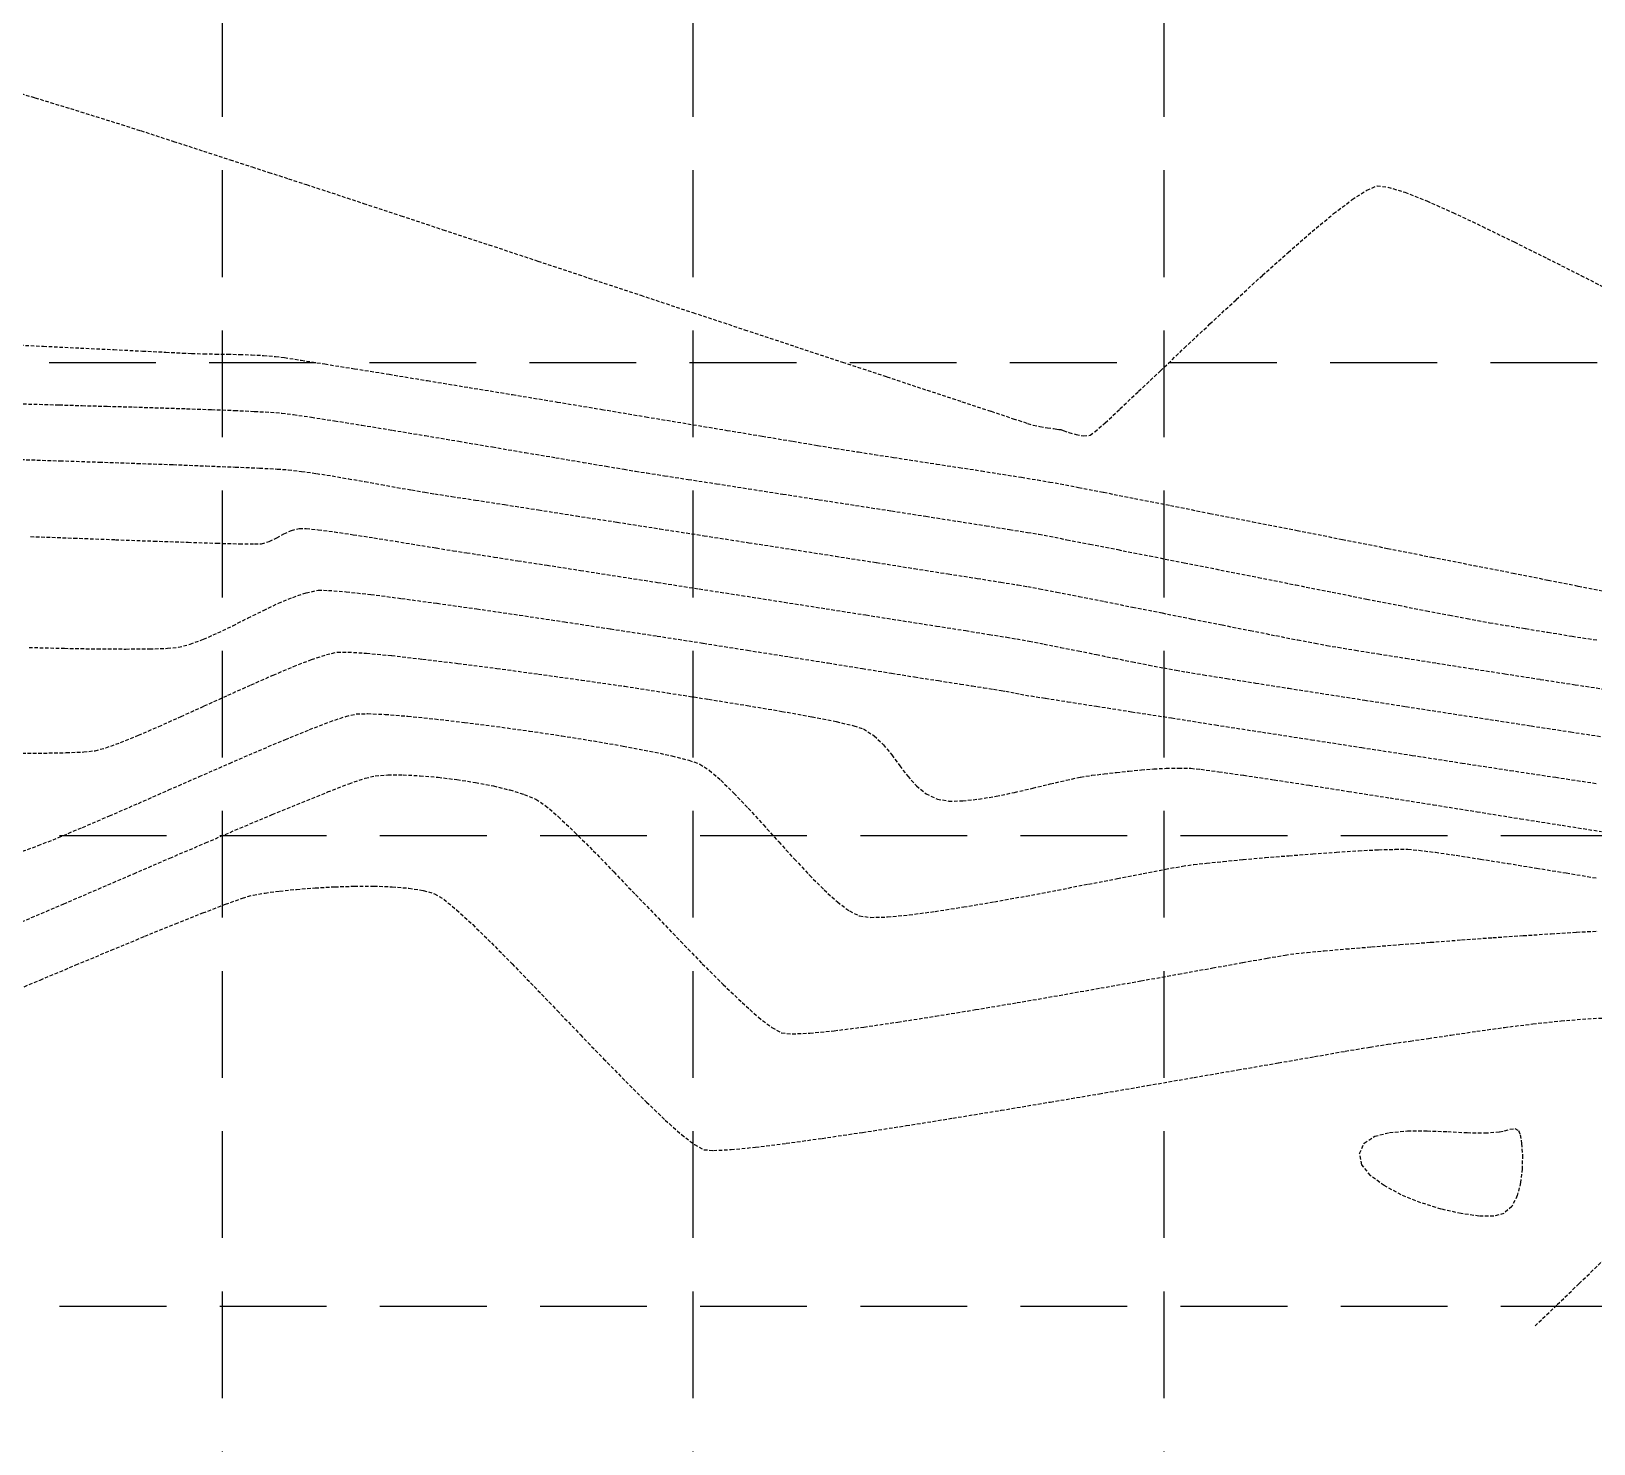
# Model space of a CAD drawing. Header units: inches. Extents: x 7994 to 10114, y 11164 to 12491.
# Drawn here: x 9073.8 to 9183.6, y 11387.6 to 11486.8 of the extents above; entities that cross this region are included whole.
import ezdxf

# ---------------------------------------------------------------- set-up
doc = ezdxf.new("R2010")
doc.units = ezdxf.units.IN
doc.header["$MEASUREMENT"] = 0
doc.linetypes.add('HIDDEN', pattern=[0.375, 0.25, -0.125])
doc.linetypes.add('x4227topo$0$HIDDEN', pattern=[0.375, 0.25, -0.125])
doc.layers.add('CONTOURS', color=43, linetype='x4227topo$0$HIDDEN')
doc.layers.add('GRID', color=254, linetype='HIDDEN')

msp = doc.modelspace()

# ---------------------------------------------------------------- linework, layer by layer
at = {"layer": 'CONTOURS', "color": 43}
for p, q in [((9071.64, 11482.83, 1240), (9074.08, 11482.11, 1240)), ((9074.08, 11482.11, 1240), (9076.57, 11481.35, 1240)), ((9076.57, 11481.35, 1240), (9079.07, 11480.57, 1240)), ((9079.07, 11480.57, 1240), (9081.5, 11479.8, 1240)), ((9081.5, 11479.8, 1240), (9083.81, 11479.05, 1240)), ((9083.81, 11479.05, 1240), (9085.92, 11478.36, 1240)), ((9085.92, 11478.36, 1240), (9087.79, 11477.75, 1240)), ((9087.79, 11477.75, 1240), (9089.33, 11477.25, 1240)), ((9089.33, 11477.25, 1240), (9090.5, 11476.87, 1240)), ((9090.5, 11476.87, 1240), (9091.22, 11476.64, 1240)), ((9091.22, 11476.64, 1240), (9091.89, 11476.42, 1240)), ((9091.89, 11476.42, 1240), (9093.15, 11476.01, 1240)), ((9093.15, 11476.01, 1240), (9094.93, 11475.43, 1240)), ((9167.65, 11475.63, 1240), (9168.36, 11475.92, 1240)), ((9168.36, 11475.92, 1240), (9169.12, 11475.84, 1240)), ((9094.93, 11475.43, 1240), (9097.16, 11474.69, 1240)), ((9165.31, 11473.97, 1240), (9166.62, 11474.96, 1240)), ((9166.62, 11474.96, 1240), (9167.65, 11475.63, 1240)), ((9169.12, 11475.84, 1240), (9170.31, 11475.47, 1240)), ((9170.31, 11475.47, 1240), (9171.85, 11474.86, 1240)), ((9171.85, 11474.86, 1240), (9173.69, 11474.05, 1240)), ((9097.16, 11474.69, 1240), (9099.79, 11473.82, 1240)), ((9099.79, 11473.82, 1240), (9102.74, 11472.84, 1240)), ((9163.79, 11472.71, 1240), (9165.31, 11473.97, 1240)), ((9173.69, 11474.05, 1240), (9175.76, 11473.07, 1240)), ((9102.74, 11472.84, 1240), (9105.97, 11471.78, 1240)), ((9162.11, 11471.25, 1240), (9163.79, 11472.71, 1240)), ((9175.76, 11473.07, 1240), (9177.99, 11471.98, 1240)), ((9105.97, 11471.78, 1240), (9109.4, 11470.64, 1240)), ((9177.99, 11471.98, 1240), (9180.32, 11470.82, 1240)), ((9109.4, 11470.64, 1240), (9112.98, 11469.45, 1240)), ((9160.31, 11469.64, 1240), (9162.11, 11471.25, 1240)), ((9180.32, 11470.82, 1240), (9182.68, 11469.63, 1240)), ((9112.98, 11469.45, 1240), (9116.63, 11468.24, 1240)), ((9158.47, 11467.94, 1240), (9160.31, 11469.64, 1240)), ((9182.68, 11469.63, 1240), (9185.01, 11468.44, 1240)), ((9116.63, 11468.24, 1240), (9120.3, 11467.02, 1240)), ((9156.62, 11466.22, 1240), (9158.47, 11467.94, 1240)), ((9120.3, 11467.02, 1240), (9123.93, 11465.82, 1240)), ((9154.82, 11464.53, 1240), (9156.62, 11466.22, 1240)), ((9123.93, 11465.82, 1240), (9127.45, 11464.65, 1240)), ((9071.91, 11464.79, 1239), (9074.67, 11464.66, 1239)), ((9074.67, 11464.66, 1239), (9077.27, 11464.53, 1239)), ((9077.27, 11464.53, 1239), (9079.61, 11464.42, 1239)), ((9079.61, 11464.42, 1239), (9081.64, 11464.32, 1239)), ((9081.64, 11464.32, 1239), (9083.28, 11464.24, 1239)), ((9083.28, 11464.24, 1239), (9084.45, 11464.18, 1239)), ((9084.45, 11464.18, 1239), (9085.09, 11464.15, 1239)), ((9085.09, 11464.15, 1239), (9085.93, 11464.13, 1239)), ((9085.93, 11464.13, 1239), (9086.77, 11464.11, 1239)), ((9086.77, 11464.11, 1239), (9087.61, 11464.1, 1239)), ((9087.61, 11464.1, 1239), (9088.46, 11464.08, 1239)), ((9088.46, 11464.08, 1239), (9089.3, 11464.05, 1239)), ((9089.3, 11464.05, 1239), (9090.14, 11464.01, 1239)), ((9090.14, 11464.01, 1239), (9090.98, 11463.94, 1239)), ((9090.98, 11463.94, 1239), (9091.6, 11463.86, 1239)), ((9091.6, 11463.86, 1239), (9092.78, 11463.68, 1239)), ((9127.45, 11464.65, 1240), (9130.8, 11463.54, 1240)), ((9153.14, 11462.93, 1240), (9154.82, 11464.53, 1240)), ((9092.78, 11463.68, 1239), (9094.44, 11463.41, 1239)), ((9094.44, 11463.41, 1239), (9096.52, 11463.08, 1239)), ((9096.52, 11463.08, 1239), (9098.95, 11462.69, 1239)), ((9130.8, 11463.54, 1240), (9133.92, 11462.51, 1240)), ((9151.61, 11461.49, 1240), (9153.14, 11462.93, 1240)), ((9098.95, 11462.69, 1239), (9101.65, 11462.24, 1239)), ((9101.65, 11462.24, 1239), (9104.57, 11461.76, 1239)), ((9104.57, 11461.76, 1239), (9107.63, 11461.26, 1239)), ((9133.92, 11462.51, 1240), (9136.74, 11461.57, 1240)), ((9073.24, 11460.61, 1238), (9074.37, 11460.58, 1238)), ((9074.37, 11460.58, 1238), (9075.78, 11460.54, 1238)), ((9075.78, 11460.54, 1238), (9077.39, 11460.49, 1238)), ((9107.63, 11461.26, 1239), (9110.77, 11460.74, 1239)), ((9110.77, 11460.74, 1239), (9113.91, 11460.22, 1239)), ((9136.74, 11461.57, 1240), (9139.2, 11460.76, 1240)), ((9139.2, 11460.76, 1240), (9141.24, 11460.09, 1240)), ((9150.3, 11460.25, 1240), (9151.61, 11461.49, 1240)), ((9077.39, 11460.49, 1238), (9079.15, 11460.44, 1238)), ((9079.15, 11460.44, 1238), (9081, 11460.39, 1238)), ((9081, 11460.39, 1238), (9082.88, 11460.33, 1238)), ((9082.88, 11460.33, 1238), (9084.73, 11460.27, 1238)), ((9084.73, 11460.27, 1238), (9086.49, 11460.21, 1238)), ((9086.49, 11460.21, 1238), (9088.1, 11460.15, 1238)), ((9088.1, 11460.15, 1238), (9089.5, 11460.08, 1238)), ((9089.5, 11460.08, 1238), (9090.63, 11460.02, 1238)), ((9090.63, 11460.02, 1238), (9091.42, 11459.96, 1238)), ((9091.42, 11459.96, 1238), (9092.24, 11459.86, 1238)), ((9092.24, 11459.86, 1238), (9093.5, 11459.67, 1238)), ((9093.5, 11459.67, 1238), (9095.13, 11459.42, 1238)), ((9095.13, 11459.42, 1238), (9097.05, 11459.11, 1238)), ((9113.91, 11460.22, 1239), (9116.99, 11459.7, 1239)), ((9116.99, 11459.7, 1239), (9119.94, 11459.21, 1239)), ((9141.24, 11460.09, 1240), (9142.8, 11459.57, 1240)), ((9142.8, 11459.57, 1240), (9143.81, 11459.24, 1240)), ((9149.26, 11459.28, 1240), (9150.3, 11460.25, 1240)), ((9097.05, 11459.11, 1238), (9099.19, 11458.76, 1238)), ((9099.19, 11458.76, 1238), (9101.49, 11458.38, 1238)), ((9101.49, 11458.38, 1238), (9103.85, 11457.98, 1238)), ((9119.94, 11459.21, 1239), (9122.69, 11458.75, 1239)), ((9122.69, 11458.75, 1239), (9125.17, 11458.34, 1239)), ((9125.17, 11458.34, 1239), (9127.32, 11457.98, 1239)), ((9143.81, 11459.24, 1240), (9144.21, 11459.11, 1240)), ((9144.21, 11459.11, 1240), (9144.68, 11459.02, 1240)), ((9144.68, 11459.02, 1240), (9145.2, 11458.93, 1240)), ((9145.2, 11458.93, 1240), (9145.64, 11458.87, 1240)), ((9145.64, 11458.87, 1240), (9145.86, 11458.84, 1240)), ((9145.86, 11458.84, 1240), (9146, 11458.82, 1240)), ((9146, 11458.82, 1240), (9146.14, 11458.8, 1240)), ((9146.14, 11458.8, 1240), (9146.32, 11458.73, 1240)), ((9146.32, 11458.73, 1240), (9146.71, 11458.6, 1240)), ((9146.71, 11458.6, 1240), (9147.21, 11458.46, 1240)), ((9147.21, 11458.46, 1240), (9147.73, 11458.37, 1240)), ((9147.73, 11458.37, 1240), (9148.2, 11458.4, 1240)), ((9148.2, 11458.4, 1240), (9148.54, 11458.65, 1240)), ((9148.54, 11458.65, 1240), (9149.26, 11459.28, 1240)), ((9103.85, 11457.98, 1238), (9106.22, 11457.58, 1238)), ((9106.22, 11457.58, 1238), (9108.51, 11457.19, 1238)), ((9127.32, 11457.98, 1239), (9129.06, 11457.69, 1239)), ((9129.06, 11457.69, 1239), (9130.33, 11457.48, 1239)), ((9130.33, 11457.48, 1239), (9131.06, 11457.36, 1239)), ((9131.06, 11457.36, 1239), (9131.93, 11457.23, 1239)), ((9131.93, 11457.23, 1239), (9133.06, 11457.05, 1239)), ((9073.09, 11456.7, 1237), (9075.84, 11456.61, 1237)), ((9075.84, 11456.61, 1237), (9078.59, 11456.52, 1237)), ((9078.59, 11456.52, 1237), (9081.26, 11456.43, 1237)), ((9081.26, 11456.43, 1237), (9083.79, 11456.34, 1237)), ((9083.79, 11456.34, 1237), (9086.11, 11456.25, 1237)), ((9086.11, 11456.25, 1237), (9088.15, 11456.17, 1237)), ((9088.15, 11456.17, 1237), (9089.84, 11456.1, 1237)), ((9108.51, 11457.19, 1238), (9110.66, 11456.83, 1238)), ((9110.66, 11456.83, 1238), (9112.58, 11456.5, 1238)), ((9112.58, 11456.5, 1238), (9114.2, 11456.23, 1238)), ((9114.2, 11456.23, 1238), (9115.46, 11456.02, 1238)), ((9133.06, 11457.05, 1239), (9134.39, 11456.85, 1239)), ((9134.39, 11456.85, 1239), (9135.86, 11456.62, 1239)), ((9135.86, 11456.62, 1239), (9137.42, 11456.38, 1239)), ((9137.42, 11456.38, 1239), (9139.01, 11456.14, 1239)), ((9139.01, 11456.14, 1239), (9140.57, 11455.9, 1239)), ((9089.84, 11456.1, 1237), (9091.1, 11456.03, 1237)), ((9091.1, 11456.03, 1237), (9091.87, 11455.98, 1237)), ((9091.87, 11455.98, 1237), (9092.81, 11455.87, 1237)), ((9092.81, 11455.87, 1237), (9093.85, 11455.72, 1237)), ((9093.85, 11455.72, 1237), (9094.95, 11455.55, 1237)), ((9094.95, 11455.55, 1237), (9096.1, 11455.35, 1237)), ((9096.1, 11455.35, 1237), (9097.26, 11455.15, 1237)), ((9097.26, 11455.15, 1237), (9098.4, 11454.94, 1237)), ((9115.46, 11456.02, 1238), (9116.27, 11455.88, 1238)), ((9116.27, 11455.88, 1238), (9117.05, 11455.76, 1238)), ((9117.05, 11455.76, 1238), (9118.31, 11455.56, 1238)), ((9118.31, 11455.56, 1238), (9119.97, 11455.3, 1238)), ((9119.97, 11455.3, 1238), (9121.96, 11455, 1238)), ((9140.57, 11455.9, 1239), (9142.05, 11455.66, 1239)), ((9142.05, 11455.66, 1239), (9143.38, 11455.45, 1239)), ((9143.38, 11455.45, 1239), (9144.5, 11455.27, 1239)), ((9144.5, 11455.27, 1239), (9145.37, 11455.12, 1239)), ((9145.37, 11455.12, 1239), (9146.1, 11454.99, 1239)), ((9098.4, 11454.94, 1237), (9099.5, 11454.74, 1237)), ((9099.5, 11454.74, 1237), (9100.54, 11454.56, 1237)), ((9100.54, 11454.56, 1237), (9101.47, 11454.4, 1237)), ((9101.47, 11454.4, 1237), (9102.16, 11454.29, 1237)), ((9102.16, 11454.29, 1237), (9103.37, 11454.1, 1237)), ((9103.37, 11454.1, 1237), (9105.03, 11453.85, 1237)), ((9121.96, 11455, 1238), (9124.2, 11454.65, 1238)), ((9124.2, 11454.65, 1238), (9126.62, 11454.27, 1238)), ((9126.62, 11454.27, 1238), (9129.15, 11453.88, 1238)), ((9146.1, 11454.99, 1239), (9147.39, 11454.74, 1239)), ((9147.39, 11454.74, 1239), (9149.15, 11454.4, 1239)), ((9149.15, 11454.4, 1239), (9151.32, 11453.97, 1239)), ((9151.32, 11453.97, 1239), (9153.84, 11453.47, 1239)), ((9105.03, 11453.85, 1237), (9107.07, 11453.53, 1237)), ((9107.07, 11453.53, 1237), (9109.45, 11453.16, 1237)), ((9109.45, 11453.16, 1237), (9112.11, 11452.74, 1237)), ((9129.15, 11453.88, 1238), (9131.72, 11453.48, 1238)), ((9131.72, 11453.48, 1238), (9134.25, 11453.09, 1238)), ((9134.25, 11453.09, 1238), (9136.67, 11452.71, 1238)), ((9153.84, 11453.47, 1239), (9156.62, 11452.92, 1239)), ((9156.62, 11452.92, 1239), (9159.61, 11452.33, 1239)), ((9092.09, 11451.72, 1236), (9092.64, 11451.86, 1236)), ((9092.64, 11451.86, 1236), (9093.13, 11451.85, 1236)), ((9093.13, 11451.85, 1236), (9093.98, 11451.77, 1236)), ((9093.98, 11451.77, 1236), (9095.11, 11451.62, 1236)), ((9112.11, 11452.74, 1237), (9114.97, 11452.3, 1237)), ((9114.97, 11452.3, 1237), (9117.98, 11451.83, 1237)), ((9117.98, 11451.83, 1237), (9121.08, 11451.35, 1237)), ((9136.67, 11452.71, 1238), (9138.91, 11452.36, 1238)), ((9138.91, 11452.36, 1238), (9140.89, 11452.05, 1238)), ((9140.89, 11452.05, 1238), (9142.55, 11451.78, 1238)), ((9142.55, 11451.78, 1238), (9143.81, 11451.58, 1238)), ((9159.61, 11452.33, 1239), (9162.74, 11451.72, 1239)), ((9073.77, 11451.29, 1236), (9076.82, 11451.18, 1236)), ((9076.82, 11451.18, 1236), (9079.73, 11451.07, 1236)), ((9079.73, 11451.07, 1236), (9082.43, 11450.97, 1236)), ((9082.43, 11450.97, 1236), (9084.83, 11450.89, 1236)), ((9084.83, 11450.89, 1236), (9086.85, 11450.82, 1236)), ((9086.85, 11450.82, 1236), (9088.44, 11450.78, 1236)), ((9088.44, 11450.78, 1236), (9089.51, 11450.77, 1236)), ((9089.51, 11450.77, 1236), (9089.99, 11450.78, 1236)), ((9089.99, 11450.78, 1236), (9090.54, 11450.95, 1236)), ((9090.54, 11450.95, 1236), (9091.06, 11451.2, 1236)), ((9091.06, 11451.2, 1236), (9091.57, 11451.48, 1236)), ((9091.57, 11451.48, 1236), (9092.09, 11451.72, 1236)), ((9095.11, 11451.62, 1236), (9096.44, 11451.42, 1236)), ((9096.44, 11451.42, 1236), (9097.89, 11451.2, 1236)), ((9097.89, 11451.2, 1236), (9099.4, 11450.96, 1236)), ((9099.4, 11450.96, 1236), (9100.88, 11450.71, 1236)), ((9100.88, 11450.71, 1236), (9102.26, 11450.49, 1236)), ((9121.08, 11451.35, 1237), (9124.22, 11450.86, 1237)), ((9124.22, 11450.86, 1237), (9127.32, 11450.38, 1237)), ((9143.81, 11451.58, 1238), (9144.6, 11451.45, 1238)), ((9144.6, 11451.45, 1238), (9145.35, 11451.31, 1238)), ((9145.35, 11451.31, 1238), (9146.57, 11451.07, 1238)), ((9146.57, 11451.07, 1238), (9148.19, 11450.76, 1238)), ((9148.19, 11450.76, 1238), (9150.15, 11450.37, 1238)), ((9162.74, 11451.72, 1239), (9165.92, 11451.09, 1239)), ((9165.92, 11451.09, 1239), (9169.1, 11450.46, 1239)), ((9102.26, 11450.49, 1236), (9103.46, 11450.29, 1236)), ((9103.46, 11450.29, 1236), (9104.41, 11450.15, 1236)), ((9104.41, 11450.15, 1236), (9105.12, 11450.04, 1236)), ((9105.12, 11450.04, 1236), (9106.34, 11449.85, 1236)), ((9106.34, 11449.85, 1236), (9108, 11449.59, 1236)), ((9108, 11449.59, 1236), (9110.05, 11449.28, 1236)), ((9127.32, 11450.38, 1237), (9130.33, 11449.91, 1237)), ((9130.33, 11449.91, 1237), (9133.2, 11449.46, 1237)), ((9150.15, 11450.37, 1238), (9152.38, 11449.93, 1238)), ((9152.38, 11449.93, 1238), (9154.81, 11449.45, 1238)), ((9169.1, 11450.46, 1239), (9172.2, 11449.84, 1239)), ((9172.2, 11449.84, 1239), (9175.17, 11449.26, 1239)), ((9110.05, 11449.28, 1236), (9112.4, 11448.91, 1236)), ((9112.4, 11448.91, 1236), (9115.02, 11448.5, 1236)), ((9115.02, 11448.5, 1236), (9117.82, 11448.07, 1236)), ((9133.2, 11449.46, 1237), (9135.85, 11449.04, 1237)), ((9135.85, 11449.04, 1237), (9138.23, 11448.67, 1237)), ((9138.23, 11448.67, 1237), (9140.27, 11448.35, 1237)), ((9154.81, 11449.45, 1238), (9157.38, 11448.94, 1238)), ((9157.38, 11448.94, 1238), (9160.01, 11448.42, 1238)), ((9175.17, 11449.26, 1239), (9177.91, 11448.72, 1239)), ((9177.91, 11448.72, 1239), (9180.38, 11448.23, 1239)), ((9093.13, 11447.34, 1235), (9093.98, 11447.52, 1235)), ((9093.98, 11447.52, 1235), (9094.69, 11447.51, 1235)), ((9094.69, 11447.51, 1235), (9095.95, 11447.41, 1235)), ((9095.95, 11447.41, 1235), (9097.68, 11447.22, 1235)), ((9117.82, 11448.07, 1236), (9120.74, 11447.61, 1236)), ((9120.74, 11447.61, 1236), (9123.73, 11447.15, 1236)), ((9140.27, 11448.35, 1237), (9141.93, 11448.08, 1237)), ((9141.93, 11448.08, 1237), (9143.13, 11447.89, 1237)), ((9143.13, 11447.89, 1237), (9143.82, 11447.77, 1237)), ((9143.82, 11447.77, 1237), (9144.65, 11447.62, 1237)), ((9144.65, 11447.62, 1237), (9145.87, 11447.38, 1237)), ((9145.87, 11447.38, 1237), (9147.42, 11447.08, 1237)), ((9160.01, 11448.42, 1238), (9162.65, 11447.89, 1238)), ((9162.65, 11447.89, 1238), (9165.21, 11447.38, 1238)), ((9165.21, 11447.38, 1238), (9167.64, 11446.9, 1238)), ((9180.38, 11448.23, 1239), (9182.49, 11447.81, 1239)), ((9182.49, 11447.81, 1239), (9184.18, 11447.48, 1239)), ((9090.13, 11446.1, 1235), (9091.18, 11446.6, 1235)), ((9091.18, 11446.6, 1235), (9092.19, 11447.02, 1235)), ((9092.19, 11447.02, 1235), (9093.13, 11447.34, 1235)), ((9097.68, 11447.22, 1235), (9099.83, 11446.94, 1235)), ((9099.83, 11446.94, 1235), (9102.33, 11446.6, 1235)), ((9102.33, 11446.6, 1235), (9105.12, 11446.21, 1235)), ((9123.73, 11447.15, 1236), (9126.72, 11446.68, 1236)), ((9126.72, 11446.68, 1236), (9129.65, 11446.22, 1236)), ((9147.42, 11447.08, 1237), (9149.21, 11446.73, 1237)), ((9149.21, 11446.73, 1237), (9151.19, 11446.33, 1237)), ((9151.19, 11446.33, 1237), (9153.27, 11445.92, 1237)), ((9167.64, 11446.9, 1238), (9169.87, 11446.46, 1238)), ((9169.87, 11446.46, 1238), (9171.83, 11446.08, 1238)), ((9087.98, 11445.03, 1235), (9089.05, 11445.57, 1235)), ((9089.05, 11445.57, 1235), (9090.13, 11446.1, 1235)), ((9105.12, 11446.21, 1235), (9108.12, 11445.77, 1235)), ((9108.12, 11445.77, 1235), (9111.27, 11445.3, 1235)), ((9111.27, 11445.3, 1235), (9114.52, 11444.8, 1235)), ((9129.65, 11446.22, 1236), (9132.45, 11445.78, 1236)), ((9132.45, 11445.78, 1236), (9135.06, 11445.37, 1236)), ((9135.06, 11445.37, 1236), (9137.42, 11445, 1236)), ((9153.27, 11445.92, 1237), (9155.39, 11445.49, 1237)), ((9155.39, 11445.49, 1237), (9157.47, 11445.08, 1237)), ((9171.83, 11446.08, 1238), (9173.46, 11445.76, 1238)), ((9173.46, 11445.76, 1238), (9174.68, 11445.53, 1238)), ((9174.68, 11445.53, 1238), (9175.43, 11445.39, 1238)), ((9175.43, 11445.39, 1238), (9176.26, 11445.24, 1238)), ((9176.26, 11445.24, 1238), (9177.4, 11445.05, 1238)), ((9084.99, 11443.73, 1235), (9085.92, 11444.08, 1235)), ((9085.92, 11444.08, 1235), (9086.93, 11444.52, 1235)), ((9086.93, 11444.52, 1235), (9087.98, 11445.03, 1235)), ((9114.52, 11444.8, 1235), (9117.79, 11444.3, 1235)), ((9117.79, 11444.3, 1235), (9121.02, 11443.8, 1235)), ((9137.42, 11445, 1236), (9139.46, 11444.68, 1236)), ((9139.46, 11444.68, 1236), (9141.12, 11444.41, 1236)), ((9141.12, 11444.41, 1236), (9142.34, 11444.22, 1236)), ((9142.34, 11444.22, 1236), (9143.05, 11444.1, 1236)), ((9143.05, 11444.1, 1236), (9143.93, 11443.94, 1236)), ((9157.47, 11445.08, 1237), (9159.45, 11444.69, 1237)), ((9159.45, 11444.69, 1237), (9161.25, 11444.33, 1237)), ((9161.25, 11444.33, 1237), (9162.79, 11444.03, 1237)), ((9177.4, 11445.05, 1238), (9178.79, 11444.82, 1238)), ((9178.79, 11444.82, 1238), (9180.36, 11444.57, 1238)), ((9180.36, 11444.57, 1238), (9182.06, 11444.29, 1238)), ((9182.06, 11444.29, 1238), (9183.82, 11444.02, 1238)), ((9073.66, 11443.5, 1235), (9076.16, 11443.44, 1235)), ((9076.16, 11443.44, 1235), (9078.45, 11443.4, 1235)), ((9078.45, 11443.4, 1235), (9080.47, 11443.39, 1235)), ((9080.47, 11443.39, 1235), (9082.13, 11443.4, 1235)), ((9082.13, 11443.4, 1235), (9083.38, 11443.44, 1235)), ((9083.38, 11443.44, 1235), (9084.15, 11443.51, 1235)), ((9084.15, 11443.51, 1235), (9084.99, 11443.73, 1235)), ((9093.51, 11442.65, 1234), (9094.55, 11443, 1234)), ((9094.55, 11443, 1234), (9095.31, 11443.17, 1234)), ((9095.31, 11443.17, 1234), (9096.07, 11443.18, 1234)), ((9096.07, 11443.18, 1234), (9097.37, 11443.09, 1234)), ((9097.37, 11443.09, 1234), (9099.14, 11442.93, 1234)), ((9121.02, 11443.8, 1235), (9124.14, 11443.3, 1235)), ((9124.14, 11443.3, 1235), (9127.09, 11442.84, 1235)), ((9143.93, 11443.94, 1236), (9144.97, 11443.74, 1236)), ((9144.97, 11443.74, 1236), (9146.13, 11443.5, 1236)), ((9146.13, 11443.5, 1236), (9147.37, 11443.26, 1236)), ((9147.37, 11443.26, 1236), (9148.65, 11443, 1236)), ((9148.65, 11443, 1236), (9149.93, 11442.74, 1236)), ((9162.79, 11444.03, 1237), (9164.01, 11443.79, 1237)), ((9164.01, 11443.79, 1237), (9164.84, 11443.64, 1237)), ((9164.84, 11443.64, 1237), (9165.61, 11443.51, 1237)), ((9165.61, 11443.51, 1237), (9166.84, 11443.31, 1237)), ((9166.84, 11443.31, 1237), (9168.45, 11443.05, 1237)), ((9168.45, 11443.05, 1237), (9170.38, 11442.74, 1237)), ((9090.82, 11441.56, 1234), (9092.25, 11442.16, 1234)), ((9092.25, 11442.16, 1234), (9093.51, 11442.65, 1234)), ((9099.14, 11442.93, 1234), (9101.31, 11442.68, 1234)), ((9101.31, 11442.68, 1234), (9103.79, 11442.38, 1234)), ((9103.79, 11442.38, 1234), (9106.53, 11442.03, 1234)), ((9106.53, 11442.03, 1234), (9109.44, 11441.63, 1234)), ((9127.09, 11442.84, 1235), (9129.8, 11442.41, 1235)), ((9129.8, 11442.41, 1235), (9132.21, 11442.02, 1235)), ((9132.21, 11442.02, 1235), (9134.26, 11441.69, 1235)), ((9149.93, 11442.74, 1236), (9151.17, 11442.49, 1236)), ((9151.17, 11442.49, 1236), (9152.33, 11442.26, 1236)), ((9152.33, 11442.26, 1236), (9153.37, 11442.06, 1236)), ((9153.37, 11442.06, 1236), (9154.25, 11441.9, 1236)), ((9154.25, 11441.9, 1236), (9154.96, 11441.78, 1236)), ((9170.38, 11442.74, 1237), (9172.55, 11442.4, 1237)), ((9172.55, 11442.4, 1237), (9174.89, 11442.03, 1237)), ((9174.89, 11442.03, 1237), (9177.34, 11441.65, 1237)), ((9087.63, 11440.14, 1234), (9089.26, 11440.87, 1234)), ((9089.26, 11440.87, 1234), (9090.82, 11441.56, 1234)), ((9109.44, 11441.63, 1234), (9112.46, 11441.21, 1234)), ((9112.46, 11441.21, 1234), (9115.51, 11440.77, 1234)), ((9115.51, 11440.77, 1234), (9118.51, 11440.31, 1234)), ((9134.26, 11441.69, 1235), (9135.87, 11441.43, 1235)), ((9135.87, 11441.43, 1235), (9136.98, 11441.25, 1235)), ((9136.98, 11441.25, 1235), (9137.54, 11441.17, 1235)), ((9137.54, 11441.17, 1235), (9138.27, 11441.05, 1235)), ((9138.27, 11441.05, 1235), (9139.09, 11440.93, 1235)), ((9139.09, 11440.93, 1235), (9139.92, 11440.8, 1235)), ((9139.92, 11440.8, 1235), (9140.72, 11440.67, 1235)), ((9154.96, 11441.78, 1236), (9156.16, 11441.58, 1236)), ((9156.16, 11441.58, 1236), (9157.8, 11441.32, 1236)), ((9157.8, 11441.32, 1236), (9159.82, 11441, 1236)), ((9159.82, 11441, 1236), (9162.15, 11440.63, 1236)), ((9177.34, 11441.65, 1237), (9179.82, 11441.26, 1237)), ((9179.82, 11441.26, 1237), (9182.27, 11440.88, 1237)), ((9182.27, 11440.88, 1237), (9184.61, 11440.53, 1237)), ((9085.97, 11439.39, 1234), (9087.63, 11440.14, 1234)), ((9118.51, 11440.31, 1234), (9121.4, 11439.86, 1234)), ((9121.4, 11439.86, 1234), (9124.11, 11439.42, 1234)), ((9140.72, 11440.67, 1235), (9141.42, 11440.56, 1235)), ((9141.42, 11440.56, 1235), (9141.96, 11440.48, 1235)), ((9141.96, 11440.48, 1235), (9142.28, 11440.42, 1235)), ((9142.28, 11440.42, 1235), (9142.63, 11440.36, 1235)), ((9142.63, 11440.36, 1235), (9142.97, 11440.29, 1235)), ((9142.97, 11440.29, 1235), (9143.31, 11440.22, 1235)), ((9143.31, 11440.22, 1235), (9143.66, 11440.15, 1235)), ((9143.66, 11440.15, 1235), (9144.05, 11440.09, 1235)), ((9144.05, 11440.09, 1235), (9145.07, 11439.93, 1235)), ((9145.07, 11439.93, 1235), (9146.62, 11439.69, 1235)), ((9146.62, 11439.69, 1235), (9148.66, 11439.37, 1235)), ((9162.15, 11440.63, 1236), (9164.73, 11440.23, 1236)), ((9164.73, 11440.23, 1236), (9167.49, 11439.8, 1236)), ((9167.49, 11439.8, 1236), (9170.38, 11439.35, 1236)), ((9082.78, 11437.95, 1234), (9084.34, 11438.65, 1234)), ((9084.34, 11438.65, 1234), (9085.97, 11439.39, 1234)), ((9094.79, 11438.28, 1233), (9095.91, 11438.65, 1233)), ((9095.91, 11438.65, 1233), (9096.64, 11438.83, 1233)), ((9096.64, 11438.83, 1233), (9097.45, 11438.85, 1233)), ((9097.45, 11438.85, 1233), (9098.69, 11438.8, 1233)), ((9098.69, 11438.8, 1233), (9100.28, 11438.67, 1233)), ((9100.28, 11438.67, 1233), (9102.17, 11438.48, 1233)), ((9124.11, 11439.42, 1234), (9126.55, 11439.01, 1234)), ((9126.55, 11439.01, 1234), (9128.67, 11438.63, 1234)), ((9128.67, 11438.63, 1234), (9130.37, 11438.29, 1234)), ((9148.66, 11439.37, 1235), (9151.12, 11438.98, 1235)), ((9151.12, 11438.98, 1235), (9153.92, 11438.55, 1235)), ((9170.38, 11439.35, 1236), (9173.34, 11438.89, 1236)), ((9173.34, 11438.89, 1236), (9176.29, 11438.44, 1236)), ((9081.35, 11437.33, 1234), (9082.78, 11437.95, 1234)), ((9091.67, 11437.04, 1233), (9093.36, 11437.73, 1233)), ((9093.36, 11437.73, 1233), (9094.79, 11438.28, 1233)), ((9102.17, 11438.48, 1233), (9104.26, 11438.23, 1233)), ((9104.26, 11438.23, 1233), (9106.5, 11437.95, 1233)), ((9106.5, 11437.95, 1233), (9108.8, 11437.63, 1233)), ((9108.8, 11437.63, 1233), (9111.1, 11437.29, 1233)), ((9130.37, 11438.29, 1234), (9131.6, 11438, 1234)), ((9131.6, 11438, 1234), (9132.28, 11437.78, 1234)), ((9132.28, 11437.78, 1234), (9133.03, 11437.3, 1234)), ((9153.92, 11438.55, 1235), (9157, 11438.06, 1235)), ((9157, 11438.06, 1235), (9160.3, 11437.55, 1235)), ((9160.3, 11437.55, 1235), (9163.75, 11437.02, 1235)), ((9176.29, 11438.44, 1236), (9179.18, 11437.99, 1236)), ((9179.18, 11437.99, 1236), (9181.95, 11437.57, 1236)), ((9181.95, 11437.57, 1236), (9184.53, 11437.18, 1236)), ((9078.3, 11436.25, 1234), (9079.06, 11436.45, 1234)), ((9079.06, 11436.45, 1234), (9080.09, 11436.82, 1234)), ((9080.09, 11436.82, 1234), (9081.35, 11437.33, 1234)), ((9089.78, 11436.24, 1233), (9091.67, 11437.04, 1233)), ((9111.1, 11437.29, 1233), (9113.33, 11436.93, 1233)), ((9113.33, 11436.93, 1233), (9115.41, 11436.57, 1233)), ((9115.41, 11436.57, 1233), (9117.26, 11436.22, 1233)), ((9133.03, 11437.3, 1234), (9133.68, 11436.67, 1234)), ((9133.68, 11436.67, 1234), (9134.27, 11435.95, 1234)), ((9163.75, 11437.02, 1235), (9167.28, 11436.47, 1235)), ((9167.28, 11436.47, 1235), (9170.83, 11435.92, 1235)), ((9072.81, 11436.07, 1234), (9074.68, 11436.08, 1234)), ((9074.68, 11436.08, 1234), (9076.27, 11436.11, 1234)), ((9076.27, 11436.11, 1234), (9077.5, 11436.16, 1234)), ((9077.5, 11436.16, 1234), (9078.3, 11436.25, 1234)), ((9085.62, 11434.43, 1233), (9087.74, 11435.36, 1233)), ((9087.74, 11435.36, 1233), (9089.78, 11436.24, 1233)), ((9117.26, 11436.22, 1233), (9118.82, 11435.89, 1233)), ((9118.82, 11435.89, 1233), (9120.02, 11435.58, 1233)), ((9120.02, 11435.58, 1233), (9120.78, 11435.31, 1233)), ((9120.78, 11435.31, 1233), (9121.45, 11434.87, 1233)), ((9134.27, 11435.95, 1234), (9134.83, 11435.19, 1234)), ((9170.83, 11435.92, 1235), (9174.33, 11435.38, 1235)), ((9174.33, 11435.38, 1235), (9177.71, 11434.86, 1235)), ((9083.47, 11433.49, 1233), (9085.62, 11434.43, 1233)), ((9096.15, 11433.93, 1232), (9097.28, 11434.31, 1232)), ((9097.28, 11434.31, 1232), (9097.98, 11434.49, 1232)), ((9097.98, 11434.49, 1232), (9098.87, 11434.55, 1232)), ((9098.87, 11434.55, 1232), (9099.94, 11434.55, 1232)), ((9099.94, 11434.55, 1232), (9101.13, 11434.49, 1232)), ((9101.13, 11434.49, 1232), (9102.41, 11434.38, 1232)), ((9102.41, 11434.38, 1232), (9103.72, 11434.22, 1232)), ((9103.72, 11434.22, 1232), (9105.02, 11434.01, 1232)), ((9121.45, 11434.87, 1233), (9122.26, 11434.17, 1233)), ((9122.26, 11434.17, 1233), (9123.18, 11433.26, 1233)), ((9134.83, 11435.19, 1234), (9135.39, 11434.45, 1234)), ((9135.39, 11434.45, 1234), (9136, 11433.77, 1234)), ((9145.4, 11433.91, 1234), (9146.53, 11434.18, 1234)), ((9146.53, 11434.18, 1234), (9147.53, 11434.39, 1234)), ((9147.53, 11434.39, 1234), (9148.33, 11434.52, 1234)), ((9148.33, 11434.52, 1234), (9149.2, 11434.62, 1234)), ((9149.2, 11434.62, 1234), (9150.06, 11434.72, 1234)), ((9150.06, 11434.72, 1234), (9150.93, 11434.82, 1234)), ((9150.93, 11434.82, 1234), (9151.8, 11434.9, 1234)), ((9151.8, 11434.9, 1234), (9152.67, 11434.97, 1234)), ((9152.67, 11434.97, 1234), (9153.54, 11435.01, 1234)), ((9153.54, 11435.01, 1234), (9154.41, 11435.03, 1234)), ((9154.41, 11435.03, 1234), (9155.28, 11435.01, 1234)), ((9155.28, 11435.01, 1234), (9155.99, 11434.94, 1234)), ((9155.99, 11434.94, 1234), (9157.25, 11434.77, 1234)), ((9157.25, 11434.77, 1234), (9158.99, 11434.52, 1234)), ((9158.99, 11434.52, 1234), (9161.14, 11434.2, 1234)), ((9161.14, 11434.2, 1234), (9163.61, 11433.82, 1234)), ((9177.71, 11434.86, 1235), (9180.91, 11434.38, 1235)), ((9180.91, 11434.38, 1235), (9183.86, 11433.93, 1235)), ((9081.34, 11432.55, 1233), (9083.47, 11433.49, 1233)), ((9092.83, 11432.62, 1232), (9094.64, 11433.35, 1232)), ((9094.64, 11433.35, 1232), (9096.15, 11433.93, 1232)), ((9105.02, 11434.01, 1232), (9106.28, 11433.77, 1232)), ((9106.28, 11433.77, 1232), (9107.43, 11433.49, 1232)), ((9107.43, 11433.49, 1232), (9108.45, 11433.18, 1232)), ((9108.45, 11433.18, 1232), (9109.27, 11432.84, 1232)), ((9123.18, 11433.26, 1233), (9124.19, 11432.2, 1233)), ((9136, 11433.77, 1234), (9136.68, 11433.22, 1234)), ((9136.68, 11433.22, 1234), (9137.47, 11432.85, 1234)), ((9141.61, 11433.05, 1234), (9142.89, 11433.32, 1234)), ((9142.89, 11433.32, 1234), (9144.17, 11433.62, 1234)), ((9144.17, 11433.62, 1234), (9145.4, 11433.91, 1234)), ((9163.61, 11433.82, 1234), (9166.35, 11433.39, 1234)), ((9166.35, 11433.39, 1234), (9169.27, 11432.93, 1234)), ((9079.31, 11431.67, 1233), (9081.34, 11432.55, 1233)), ((9090.75, 11431.76, 1232), (9092.83, 11432.62, 1232)), ((9109.27, 11432.84, 1232), (9109.93, 11432.4, 1232)), ((9109.93, 11432.4, 1232), (9110.85, 11431.6, 1232)), ((9124.19, 11432.2, 1233), (9125.25, 11431.04, 1233)), ((9137.47, 11432.85, 1234), (9138.27, 11432.71, 1234)), ((9138.27, 11432.71, 1234), (9139.25, 11432.72, 1234)), ((9139.25, 11432.72, 1234), (9140.38, 11432.85, 1234)), ((9140.38, 11432.85, 1234), (9141.61, 11433.05, 1234)), ((9169.27, 11432.93, 1234), (9172.31, 11432.45, 1234)), ((9172.31, 11432.45, 1234), (9175.38, 11431.96, 1234)), ((9077.42, 11430.86, 1233), (9079.31, 11431.67, 1233)), ((9088.48, 11430.81, 1232), (9090.75, 11431.76, 1232)), ((9110.85, 11431.6, 1232), (9111.99, 11430.52, 1232)), ((9125.25, 11431.04, 1233), (9126.33, 11429.84, 1233)), ((9175.38, 11431.96, 1234), (9178.43, 11431.47, 1234)), ((9178.43, 11431.47, 1234), (9181.36, 11431.01, 1234)), ((9181.36, 11431.01, 1234), (9184.12, 11430.57, 1234)), ((9074.3, 11429.58, 1233), (9075.73, 11430.15, 1233)), ((9075.73, 11430.15, 1233), (9077.42, 11430.86, 1233)), ((9086.06, 11429.77, 1232), (9088.48, 11430.81, 1232)), ((9111.99, 11430.52, 1232), (9113.3, 11429.22, 1232)), ((9126.33, 11429.84, 1233), (9127.43, 11428.64, 1233)), ((9073.19, 11429.18, 1233), (9074.3, 11429.58, 1233)), ((9081.02, 11427.61, 1232), (9083.55, 11428.7, 1232)), ((9083.55, 11428.7, 1232), (9086.06, 11429.77, 1232)), ((9113.3, 11429.22, 1232), (9114.74, 11427.73, 1232)), ((9158.95, 11428.6, 1233), (9160.51, 11428.74, 1233)), ((9160.51, 11428.74, 1233), (9162.16, 11428.87, 1233)), ((9162.16, 11428.87, 1233), (9163.84, 11429, 1233)), ((9163.84, 11429, 1233), (9165.5, 11429.12, 1233)), ((9165.5, 11429.12, 1233), (9167.06, 11429.22, 1233)), ((9167.06, 11429.22, 1233), (9168.46, 11429.29, 1233)), ((9168.46, 11429.29, 1233), (9169.63, 11429.32, 1233)), ((9169.63, 11429.32, 1233), (9170.52, 11429.32, 1233)), ((9170.52, 11429.32, 1233), (9171.3, 11429.25, 1233)), ((9171.3, 11429.25, 1233), (9172.46, 11429.11, 1233)), ((9172.46, 11429.11, 1233), (9173.92, 11428.9, 1233)), ((9173.92, 11428.9, 1233), (9175.63, 11428.63, 1233)), ((9078.52, 11426.53, 1232), (9081.02, 11427.61, 1232)), ((9114.74, 11427.73, 1232), (9116.27, 11426.14, 1232)), ((9127.43, 11428.64, 1233), (9128.49, 11427.5, 1233)), ((9150.12, 11427.27, 1233), (9151.94, 11427.63, 1233)), ((9151.94, 11427.63, 1233), (9153.49, 11427.92, 1233)), ((9153.49, 11427.92, 1233), (9154.69, 11428.14, 1233)), ((9154.69, 11428.14, 1233), (9155.49, 11428.26, 1233)), ((9155.49, 11428.26, 1233), (9156.38, 11428.35, 1233)), ((9156.38, 11428.35, 1233), (9157.55, 11428.47, 1233)), ((9157.55, 11428.47, 1233), (9158.95, 11428.6, 1233)), ((9175.63, 11428.63, 1233), (9177.54, 11428.33, 1233)), ((9177.54, 11428.33, 1233), (9179.56, 11428, 1233)), ((9179.56, 11428, 1233), (9181.65, 11427.66, 1233)), ((9181.65, 11427.66, 1233), (9183.74, 11427.31, 1233)), ((9076.1, 11425.49, 1232), (9078.52, 11426.53, 1232)), ((9091.27, 11426.39, 1231), (9092.46, 11426.51, 1231)), ((9092.46, 11426.51, 1231), (9093.77, 11426.61, 1231)), ((9093.77, 11426.61, 1231), (9095.14, 11426.69, 1231)), ((9095.14, 11426.69, 1231), (9096.52, 11426.73, 1231)), ((9096.52, 11426.73, 1231), (9097.89, 11426.74, 1231)), ((9097.89, 11426.74, 1231), (9099.18, 11426.69, 1231)), ((9099.18, 11426.69, 1231), (9100.35, 11426.59, 1231)), ((9100.35, 11426.59, 1231), (9101.36, 11426.43, 1231)), ((9128.49, 11427.5, 1233), (9129.51, 11426.48, 1233)), ((9145.93, 11426.46, 1233), (9148.09, 11426.88, 1233)), ((9148.09, 11426.88, 1233), (9150.12, 11427.27, 1233)), ((9073.83, 11424.52, 1232), (9076.1, 11425.49, 1232)), ((9085.87, 11424.85, 1231), (9087.46, 11425.46, 1231)), ((9087.46, 11425.46, 1231), (9088.66, 11425.89, 1231)), ((9088.66, 11425.89, 1231), (9089.41, 11426.11, 1231)), ((9089.41, 11426.11, 1231), (9090.24, 11426.25, 1231)), ((9090.24, 11426.25, 1231), (9091.27, 11426.39, 1231)), ((9101.36, 11426.43, 1231), (9102.15, 11426.2, 1231)), ((9102.15, 11426.2, 1231), (9102.8, 11425.81, 1231)), ((9102.8, 11425.81, 1231), (9103.7, 11425.07, 1231)), ((9116.27, 11426.14, 1232), (9117.85, 11424.5, 1232)), ((9129.51, 11426.48, 1233), (9130.45, 11425.63, 1233)), ((9130.45, 11425.63, 1233), (9131.29, 11424.99, 1233)), ((9139.32, 11425.27, 1233), (9141.48, 11425.64, 1233)), ((9141.48, 11425.64, 1233), (9143.71, 11426.04, 1233)), ((9143.71, 11426.04, 1233), (9145.93, 11426.46, 1233)), ((9071.75, 11423.65, 1232), (9073.83, 11424.52, 1232)), ((9083.95, 11424.09, 1231), (9085.87, 11424.85, 1231)), ((9103.7, 11425.07, 1231), (9104.83, 11424.03, 1231)), ((9117.85, 11424.5, 1232), (9119.43, 11422.86, 1232)), ((9131.29, 11424.99, 1233), (9132, 11424.64, 1233)), ((9132, 11424.64, 1233), (9132.78, 11424.54, 1233)), ((9132.78, 11424.54, 1233), (9133.97, 11424.57, 1233)), ((9133.97, 11424.57, 1233), (9135.5, 11424.72, 1233)), ((9135.5, 11424.72, 1233), (9137.31, 11424.96, 1233)), ((9137.31, 11424.96, 1233), (9139.32, 11425.27, 1233)), ((9079.43, 11422.23, 1231), (9081.79, 11423.21, 1231)), ((9081.79, 11423.21, 1231), (9083.95, 11424.09, 1231)), ((9104.83, 11424.03, 1231), (9106.14, 11422.75, 1231)), ((9176.5, 11423.12, 1232), (9178.62, 11423.26, 1232)), ((9178.62, 11423.26, 1232), (9180.6, 11423.39, 1232)), ((9180.6, 11423.39, 1232), (9182.37, 11423.5, 1232)), ((9182.37, 11423.5, 1232), (9183.87, 11423.58, 1232)), ((9076.96, 11421.2, 1231), (9079.43, 11422.23, 1231)), ((9106.14, 11422.75, 1231), (9107.59, 11421.28, 1231)), ((9119.43, 11422.86, 1232), (9120.96, 11421.28, 1232)), ((9163.44, 11422.08, 1232), (9164.64, 11422.19, 1232)), ((9164.64, 11422.19, 1232), (9166.17, 11422.32, 1232)), ((9166.17, 11422.32, 1232), (9167.97, 11422.47, 1232)), ((9167.97, 11422.47, 1232), (9169.97, 11422.63, 1232)), ((9169.97, 11422.63, 1232), (9172.11, 11422.79, 1232)), ((9172.11, 11422.79, 1232), (9174.3, 11422.96, 1232)), ((9174.3, 11422.96, 1232), (9176.5, 11423.12, 1232)), ((9074.44, 11420.14, 1231), (9076.96, 11421.2, 1231)), ((9107.59, 11421.28, 1231), (9109.15, 11419.68, 1231)), ((9120.96, 11421.28, 1232), (9122.42, 11419.83, 1232)), ((9156.82, 11420.99, 1232), (9158.92, 11421.37, 1232)), ((9158.92, 11421.37, 1232), (9160.63, 11421.67, 1232)), ((9160.63, 11421.67, 1232), (9161.9, 11421.89, 1232)), ((9161.9, 11421.89, 1232), (9162.65, 11422, 1232)), ((9162.65, 11422, 1232), (9163.44, 11422.08, 1232)), ((9071.94, 11419.09, 1231), (9074.44, 11420.14, 1231)), ((9148.95, 11419.58, 1232), (9151.77, 11420.08, 1232)), ((9151.77, 11420.08, 1232), (9154.42, 11420.56, 1232)), ((9154.42, 11420.56, 1232), (9156.82, 11420.99, 1232)), ((9109.15, 11419.68, 1231), (9110.77, 11417.99, 1231)), ((9122.42, 11419.83, 1232), (9123.75, 11418.56, 1232)), ((9143.07, 11418.55, 1232), (9146.03, 11419.06, 1232)), ((9146.03, 11419.06, 1232), (9148.95, 11419.58, 1232)), ((9110.77, 11417.99, 1231), (9112.4, 11416.29, 1231)), ((9123.75, 11418.56, 1232), (9124.9, 11417.53, 1232)), ((9137.34, 11417.6, 1232), (9140.16, 11418.06, 1232)), ((9140.16, 11418.06, 1232), (9143.07, 11418.55, 1232)), ((9124.9, 11417.53, 1232), (9125.85, 11416.8, 1232)), ((9125.85, 11416.8, 1232), (9126.53, 11416.43, 1232)), ((9130.22, 11416.58, 1232), (9132.31, 11416.84, 1232)), ((9132.31, 11416.84, 1232), (9134.7, 11417.19, 1232)), ((9134.7, 11417.19, 1232), (9137.34, 11417.6, 1232)), ((9175.36, 11416.54, 1231), (9177.31, 11416.81, 1231)), ((9177.31, 11416.81, 1231), (9179.31, 11417.06, 1231)), ((9179.31, 11417.06, 1231), (9181.29, 11417.27, 1231)), ((9181.29, 11417.27, 1231), (9183.16, 11417.42, 1231)), ((9183.16, 11417.42, 1231), (9184.83, 11417.5, 1231)), ((9112.4, 11416.29, 1231), (9114.02, 11414.61, 1231)), ((9126.53, 11416.43, 1232), (9127.27, 11416.36, 1232)), ((9127.27, 11416.36, 1232), (9128.52, 11416.41, 1232)), ((9128.52, 11416.41, 1232), (9130.22, 11416.58, 1232)), ((9167.87, 11415.43, 1231), (9169.11, 11415.63, 1231)), ((9169.11, 11415.63, 1231), (9169.81, 11415.73, 1231)), ((9169.81, 11415.73, 1231), (9170.69, 11415.85, 1231)), ((9170.69, 11415.85, 1231), (9171.97, 11416.04, 1231)), ((9171.97, 11416.04, 1231), (9173.55, 11416.27, 1231)), ((9173.55, 11416.27, 1231), (9175.36, 11416.54, 1231)), ((9114.02, 11414.61, 1231), (9115.58, 11413.02, 1231)), ((9161.43, 11414.32, 1231), (9163.97, 11414.76, 1231)), ((9163.97, 11414.76, 1231), (9166.13, 11415.14, 1231)), ((9166.13, 11415.14, 1231), (9167.87, 11415.43, 1231)), ((9155.51, 11413.3, 1231), (9158.59, 11413.83, 1231)), ((9158.59, 11413.83, 1231), (9161.43, 11414.32, 1231)), ((9115.58, 11413.02, 1231), (9117.04, 11411.56, 1231)), ((9148.85, 11412.15, 1231), (9152.24, 11412.73, 1231)), ((9152.24, 11412.73, 1231), (9155.51, 11413.3, 1231)), ((9117.04, 11411.56, 1231), (9118.36, 11410.3, 1231)), ((9141.95, 11410.99, 1231), (9145.4, 11411.57, 1231)), ((9145.4, 11411.57, 1231), (9148.85, 11412.15, 1231)), ((9118.36, 11410.3, 1231), (9119.5, 11409.29, 1231)), ((9135.29, 11409.91, 1231), (9138.56, 11410.44, 1231)), ((9138.56, 11410.44, 1231), (9141.95, 11410.99, 1231)), ((9119.5, 11409.29, 1231), (9120.41, 11408.58, 1231)), ((9126.86, 11408.67, 1231), (9129.38, 11409.02, 1231)), ((9129.38, 11409.02, 1231), (9132.22, 11409.44, 1231)), ((9132.22, 11409.44, 1231), (9135.29, 11409.91, 1231)), ((9167.46, 11408.69, 1230), (9168.2, 11409.17, 1230)), ((9168.2, 11409.17, 1230), (9169.24, 11409.43, 1230)), ((9169.24, 11409.43, 1230), (9170.5, 11409.54, 1230)), ((9170.5, 11409.54, 1230), (9171.89, 11409.54, 1230)), ((9171.89, 11409.54, 1230), (9173.32, 11409.49, 1230)), ((9173.32, 11409.49, 1230), (9174.7, 11409.42, 1230)), ((9174.7, 11409.42, 1230), (9175.95, 11409.4, 1230)), ((9175.95, 11409.4, 1230), (9176.97, 11409.47, 1230)), ((9176.97, 11409.47, 1230), (9177.32, 11409.55, 1230)), ((9176.97, 11409.47, 1230), (9176.97, 11409.47, 1230)), ((9177.32, 11409.55, 1230), (9177.69, 11409.66, 1230)), ((9177.69, 11409.66, 1230), (9178.03, 11409.7, 1230)), ((9178.03, 11409.7, 1230), (9178.3, 11409.57, 1230)), ((9178.3, 11409.57, 1230), (9178.42, 11409.26, 1230)), ((9178.42, 11409.26, 1230), (9178.51, 11408.65, 1230)), ((9120.41, 11408.58, 1231), (9121.07, 11408.22, 1231)), ((9121.07, 11408.22, 1231), (9121.74, 11408.17, 1231)), ((9121.74, 11408.17, 1231), (9122.98, 11408.23, 1231)), ((9122.98, 11408.23, 1231), (9124.7, 11408.4, 1231)), ((9124.7, 11408.4, 1231), (9126.86, 11408.67, 1231)), ((9167.13, 11407.96, 1230), (9167.46, 11408.69, 1230)), ((9167.29, 11407.17, 1230), (9167.13, 11407.96, 1230)), ((9178.51, 11408.65, 1230), (9178.57, 11407.83, 1230)), ((9167.89, 11406.41, 1230), (9167.29, 11407.17, 1230)), ((9178.55, 11406.88, 1230), (9178.44, 11405.91, 1230)), ((9178.57, 11407.83, 1230), (9178.55, 11406.88, 1230)), ((9168.85, 11405.7, 1230), (9167.89, 11406.41, 1230)), ((9170.06, 11405.05, 1230), (9168.85, 11405.7, 1230)), ((9178.44, 11405.91, 1230), (9178.21, 11405, 1230)), ((9171.43, 11404.5, 1230), (9170.06, 11405.05, 1230)), ((9178.21, 11405, 1230), (9177.83, 11404.24, 1230)), ((9172.86, 11404.05, 1230), (9171.43, 11404.5, 1230)), ((9174.26, 11403.73, 1230), (9172.86, 11404.05, 1230)), ((9175.52, 11403.56, 1230), (9174.26, 11403.73, 1230)), ((9176.56, 11403.55, 1230), (9175.52, 11403.56, 1230)), ((9177.27, 11403.74, 1230), (9176.56, 11403.55, 1230)), ((9177.83, 11404.24, 1230), (9177.27, 11403.74, 1230)), ((9182.55, 11398.82, 1230), (9184.26, 11400.46, 1230)), ((9181.02, 11397.34, 1230), (9182.55, 11398.82, 1230)), ((9179.72, 11396.1, 1230), (9181.02, 11397.34, 1230)), ((9179.46, 11395.85, 1230), (9179.72, 11396.1, 1230))]:
    msp.add_line(p, q, dxfattribs=at)
at = {"layer": 'GRID', "color": 253, "linetype": 'HIDDEN', "ltscale": 30}
for p, q in [((9087.22, 12455.77), (9087.22, 11298)), ((9120.29, 12455.77), (9120.29, 11298)), ((9153.37, 12455.77), (9153.37, 11298)), ((8028.82, 11463.52), (10079.47, 11463.52)), ((8029.56, 11430.3), (10080.21, 11430.3)), ((8029.56, 11397.23), (10080.21, 11397.23))]:
    msp.add_line(p, q, dxfattribs=at)

doc.saveas('drawing.dxf')
